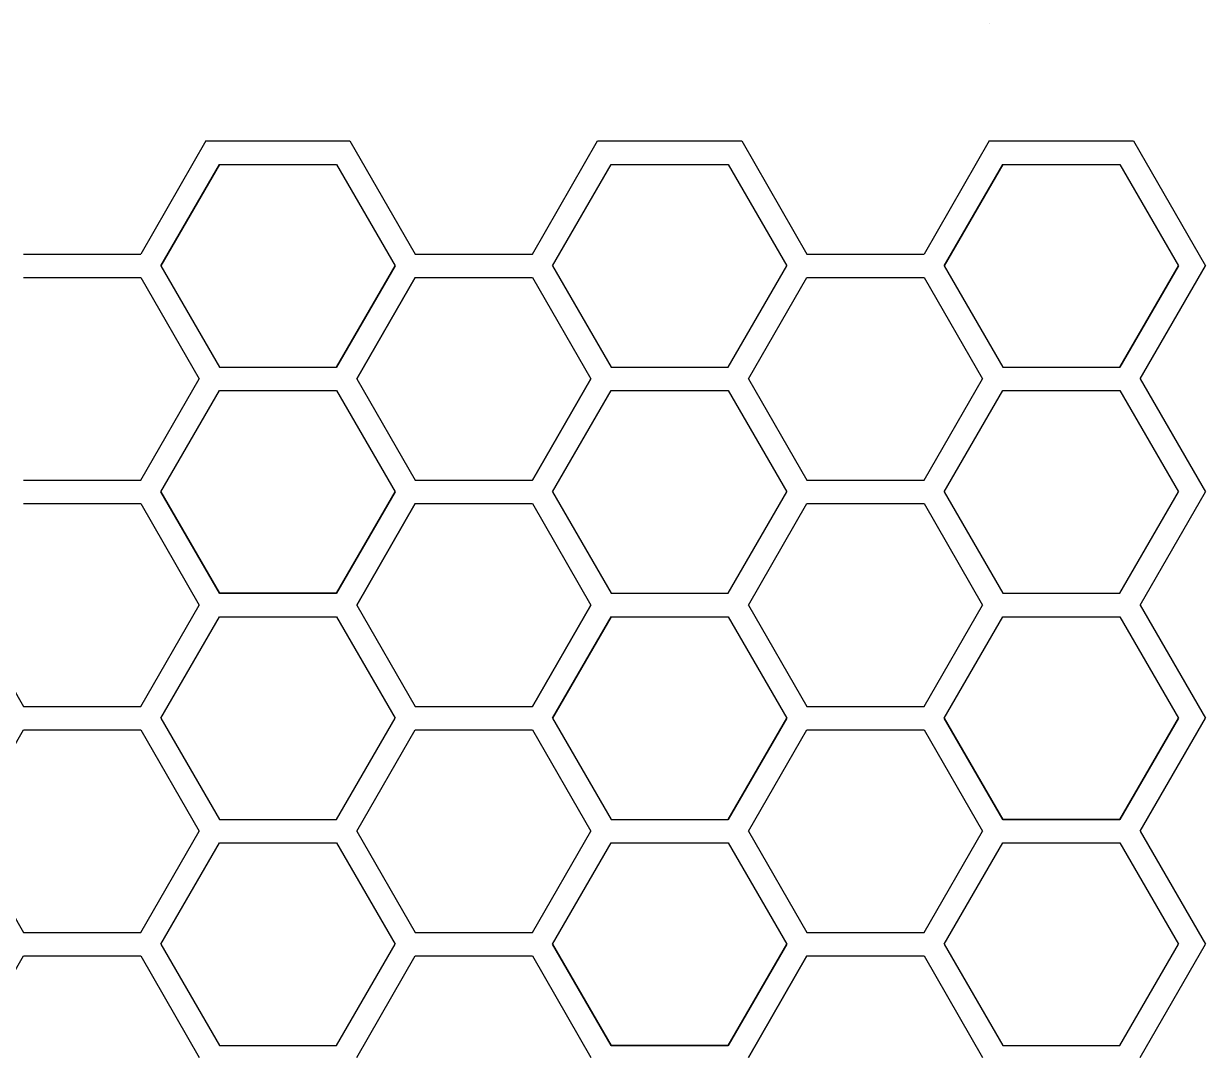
# Model space of a CAD drawing. Header units: millimetres. Extents: x 606 to 1123, y -612 to 146.
# Drawn here: x 921.5 to 1123.4, y -30.8 to 145.8 of the extents above; entities that cross this region are included whole.
import ezdxf

# ---------------------------------------------------------------- set-up
doc = ezdxf.new("R2010")
doc.units = ezdxf.units.MM
doc.layers.get('0').update_dxf_attribs({"linetype": 'CONTINUOUS', "lineweight": 25})

msp = doc.modelspace()

# ---------------------------------------------------------------- linework, layer by layer
for p, q in [((1086.48, 145.78), (1086.48, 145.78)), ((952.62, 125.74), (941.47, 106.42)), ((952.62, 125.74), (941.47, 106.42)), ((952.62, 125.74), (941.47, 106.42)), ((952.62, 125.74), (977.24, 125.74)), ((952.62, 125.74), (977.24, 125.74)), ((952.62, 125.74), (977.24, 125.74)), ((977.24, 125.74), (988.4, 106.42)), ((977.24, 125.74), (988.4, 106.42)), ((977.24, 125.74), (988.4, 106.42)), ((1008.4, 106.42), (1019.55, 125.74)), ((1008.4, 106.42), (1019.55, 125.74)), ((1008.4, 106.42), (1019.55, 125.74)), ((1019.55, 125.74), (1044.17, 125.74)), ((1019.55, 125.74), (1044.17, 125.74)), ((1019.55, 125.74), (1044.17, 125.74)), ((1044.17, 125.74), (1055.33, 106.42)), ((1044.17, 125.74), (1055.33, 106.42)), ((1044.17, 125.74), (1055.33, 106.42)), ((1086.48, 125.74), (1075.33, 106.42)), ((1086.48, 125.74), (1075.33, 106.42)), ((1086.48, 125.74), (1075.33, 106.42)), ((1086.48, 125.74), (1111.1, 125.74)), ((1086.48, 125.74), (1111.1, 125.74)), ((1086.48, 125.74), (1111.1, 125.74)), ((1111.1, 125.74), (1123.41, 104.42)), ((954.93, 121.74), (944.93, 104.42)), ((944.93, 104.42), (954.93, 121.74)), ((954.93, 121.74), (944.93, 104.42)), ((944.93, 104.42), (954.93, 121.74)), ((954.93, 121.74), (944.93, 104.42)), ((944.93, 104.42), (954.93, 121.74)), ((954.93, 121.74), (974.93, 121.74)), ((954.93, 121.74), (974.93, 121.74)), ((954.93, 121.74), (974.93, 121.74)), ((954.93, 121.74), (974.93, 121.74)), ((954.93, 121.74), (974.93, 121.74)), ((954.93, 121.74), (974.93, 121.74)), ((974.93, 121.74), (984.93, 104.42)), ((974.93, 121.74), (984.93, 104.42)), ((974.93, 121.74), (984.93, 104.42)), ((974.93, 121.74), (984.93, 104.42)), ((974.93, 121.74), (984.93, 104.42)), ((974.93, 121.74), (984.93, 104.42)), ((1011.86, 104.42), (1021.86, 121.74)), ((1011.86, 104.42), (1021.86, 121.74)), ((1011.86, 104.42), (1021.86, 121.74)), ((1011.86, 104.42), (1021.86, 121.74)), ((1011.86, 104.42), (1021.86, 121.74)), ((1011.86, 104.42), (1021.86, 121.74)), ((1021.86, 121.74), (1041.86, 121.74)), ((1021.86, 121.74), (1041.86, 121.74)), ((1021.86, 121.74), (1041.86, 121.74)), ((1021.86, 121.74), (1041.86, 121.74)), ((1021.86, 121.74), (1041.86, 121.74)), ((1021.86, 121.74), (1041.86, 121.74)), ((1041.86, 121.74), (1051.86, 104.42)), ((1041.86, 121.74), (1051.86, 104.42)), ((1041.86, 121.74), (1051.86, 104.42)), ((1041.86, 121.74), (1051.86, 104.42)), ((1041.86, 121.74), (1051.86, 104.42)), ((1041.86, 121.74), (1051.86, 104.42)), ((1088.79, 121.74), (1078.79, 104.42)), ((1078.79, 104.42), (1088.79, 121.74)), ((1088.79, 121.74), (1078.79, 104.42)), ((1078.79, 104.42), (1088.79, 121.74)), ((1088.79, 121.74), (1078.79, 104.42)), ((1078.79, 104.42), (1088.79, 121.74)), ((1088.79, 121.74), (1108.79, 121.74)), ((1088.79, 121.74), (1108.79, 121.74)), ((1088.79, 121.74), (1108.79, 121.74)), ((1088.79, 121.74), (1108.79, 121.74)), ((1088.79, 121.74), (1108.79, 121.74)), ((1088.79, 121.74), (1108.79, 121.74)), ((1108.79, 121.74), (1118.79, 104.42)), ((1108.79, 121.74), (1118.79, 104.42)), ((1108.79, 121.74), (1118.79, 104.42)), ((1108.79, 121.74), (1118.79, 104.42)), ((1108.79, 121.74), (1118.79, 104.42)), ((1108.79, 121.74), (1118.79, 104.42)), ((921.47, 106.42), (941.47, 106.42)), ((921.47, 106.42), (941.47, 106.42)), ((921.47, 106.42), (941.47, 106.42)), ((988.4, 106.42), (1008.4, 106.42)), ((988.4, 106.42), (1008.4, 106.42)), ((988.4, 106.42), (1008.4, 106.42)), ((1055.33, 106.42), (1075.33, 106.42)), ((1055.33, 106.42), (1075.33, 106.42)), ((1055.33, 106.42), (1075.33, 106.42)), ((944.93, 104.42), (954.93, 87.1)), ((944.93, 104.42), (954.93, 87.1)), ((944.93, 104.42), (954.93, 87.1)), ((944.93, 104.42), (954.93, 87.1)), ((944.93, 104.42), (954.93, 87.1)), ((944.93, 104.42), (954.93, 87.1)), ((984.93, 104.42), (974.93, 87.1)), ((974.93, 87.1), (984.93, 104.42)), ((984.93, 104.42), (974.93, 87.1)), ((974.93, 87.1), (984.93, 104.42)), ((984.93, 104.42), (974.93, 87.1)), ((974.93, 87.1), (984.93, 104.42)), ((1011.86, 104.42), (1021.86, 87.1)), ((1011.86, 104.42), (1021.86, 87.1)), ((1011.86, 104.42), (1021.86, 87.1)), ((1011.86, 104.42), (1021.86, 87.1)), ((1011.86, 104.42), (1021.86, 87.1)), ((1011.86, 104.42), (1021.86, 87.1)), ((1041.86, 87.1), (1051.86, 104.42)), ((1041.86, 87.1), (1051.86, 104.42)), ((1041.86, 87.1), (1051.86, 104.42)), ((1041.86, 87.1), (1051.86, 104.42)), ((1041.86, 87.1), (1051.86, 104.42)), ((1041.86, 87.1), (1051.86, 104.42)), ((1078.79, 104.42), (1088.79, 87.1)), ((1078.79, 104.42), (1088.79, 87.1)), ((1078.79, 104.42), (1088.79, 87.1)), ((1078.79, 104.42), (1088.79, 87.1)), ((1078.79, 104.42), (1088.79, 87.1)), ((1078.79, 104.42), (1088.79, 87.1)), ((1118.79, 104.42), (1108.79, 87.1)), ((1108.79, 87.1), (1118.79, 104.42)), ((1118.79, 104.42), (1108.79, 87.1)), ((1108.79, 87.1), (1118.79, 104.42)), ((1118.79, 104.42), (1108.79, 87.1)), ((1108.79, 87.1), (1118.79, 104.42)), ((1112.25, 85.1), (1123.41, 104.42)), ((921.47, 102.42), (941.47, 102.42)), ((921.47, 102.42), (941.47, 102.42)), ((921.47, 102.42), (941.47, 102.42)), ((921.47, 102.42), (941.47, 102.42)), ((921.47, 102.42), (941.47, 102.42)), ((921.47, 102.42), (941.47, 102.42)), ((941.47, 102.42), (951.47, 85.1)), ((941.47, 102.42), (951.47, 85.1)), ((941.47, 102.42), (951.47, 85.1)), ((941.47, 102.42), (951.47, 85.1)), ((941.47, 102.42), (951.47, 85.1)), ((941.47, 102.42), (951.47, 85.1)), ((978.4, 85.1), (988.4, 102.42)), ((988.4, 102.42), (978.4, 85.1)), ((978.4, 85.1), (988.4, 102.42)), ((978.4, 85.1), (988.4, 102.42)), ((988.4, 102.42), (978.4, 85.1)), ((978.4, 85.1), (988.4, 102.42)), ((978.4, 85.1), (988.4, 102.42)), ((988.4, 102.42), (978.4, 85.1)), ((978.4, 85.1), (988.4, 102.42)), ((988.4, 102.42), (1008.4, 102.42)), ((988.4, 102.42), (1008.4, 102.42)), ((988.4, 102.42), (1008.4, 102.42)), ((988.4, 102.42), (1008.4, 102.42)), ((988.4, 102.42), (1008.4, 102.42)), ((988.4, 102.42), (1008.4, 102.42)), ((988.4, 102.42), (1008.4, 102.42)), ((988.4, 102.42), (1008.4, 102.42)), ((988.4, 102.42), (1008.4, 102.42)), ((1008.4, 102.42), (1018.4, 85.1)), ((1008.4, 102.42), (1018.4, 85.1)), ((1008.4, 102.42), (1018.4, 85.1)), ((1008.4, 102.42), (1018.4, 85.1)), ((1008.4, 102.42), (1018.4, 85.1)), ((1008.4, 102.42), (1018.4, 85.1)), ((1008.4, 102.42), (1018.4, 85.1)), ((1008.4, 102.42), (1018.4, 85.1)), ((1008.4, 102.42), (1018.4, 85.1)), ((1045.33, 85.1), (1055.33, 102.42)), ((1045.33, 85.1), (1055.33, 102.42)), ((1045.33, 85.1), (1055.33, 102.42)), ((1045.33, 85.1), (1055.33, 102.42)), ((1045.33, 85.1), (1055.33, 102.42)), ((1045.33, 85.1), (1055.33, 102.42)), ((1055.33, 102.42), (1075.33, 102.42)), ((1055.33, 102.42), (1075.33, 102.42)), ((1055.33, 102.42), (1075.33, 102.42)), ((1055.33, 102.42), (1075.33, 102.42)), ((1055.33, 102.42), (1075.33, 102.42)), ((1055.33, 102.42), (1075.33, 102.42)), ((1075.33, 102.42), (1085.33, 85.1)), ((1075.33, 102.42), (1085.33, 85.1)), ((1075.33, 102.42), (1085.33, 85.1)), ((1075.33, 102.42), (1085.33, 85.1)), ((1075.33, 102.42), (1085.33, 85.1)), ((1075.33, 102.42), (1085.33, 85.1)), ((954.93, 87.1), (974.93, 87.1)), ((954.93, 87.1), (974.93, 87.1)), ((954.93, 87.1), (974.93, 87.1)), ((954.93, 87.1), (974.93, 87.1)), ((954.93, 87.1), (974.93, 87.1)), ((954.93, 87.1), (974.93, 87.1)), ((954.93, 87.1), (974.93, 87.1)), ((954.93, 87.1), (974.93, 87.1)), ((954.93, 87.1), (974.93, 87.1)), ((954.93, 87.1), (974.93, 87.1)), ((954.93, 87.1), (974.93, 87.1)), ((954.93, 87.1), (974.93, 87.1)), ((1021.86, 87.1), (1041.86, 87.1)), ((1021.86, 87.1), (1041.86, 87.1)), ((1021.86, 87.1), (1041.86, 87.1)), ((1021.86, 87.1), (1041.86, 87.1)), ((1021.86, 87.1), (1041.86, 87.1)), ((1021.86, 87.1), (1041.86, 87.1)), ((1088.79, 87.1), (1108.79, 87.1)), ((1088.79, 87.1), (1108.79, 87.1)), ((1088.79, 87.1), (1108.79, 87.1)), ((1088.79, 87.1), (1108.79, 87.1)), ((1088.79, 87.1), (1108.79, 87.1)), ((1088.79, 87.1), (1108.79, 87.1)), ((941.47, 67.78), (951.47, 85.1)), ((941.47, 67.78), (951.47, 85.1)), ((941.47, 67.78), (951.47, 85.1)), ((941.47, 67.78), (951.47, 85.1)), ((941.47, 67.78), (951.47, 85.1)), ((941.47, 67.78), (951.47, 85.1)), ((978.4, 85.1), (988.4, 67.78)), ((978.4, 85.1), (988.4, 67.78)), ((978.4, 85.1), (988.4, 67.78)), ((978.4, 85.1), (988.4, 67.78)), ((978.4, 85.1), (988.4, 67.78)), ((978.4, 85.1), (988.4, 67.78)), ((978.4, 85.1), (988.4, 67.78)), ((978.4, 85.1), (988.4, 67.78)), ((978.4, 85.1), (988.4, 67.78)), ((1008.4, 67.78), (1018.4, 85.1)), ((1018.4, 85.1), (1008.4, 67.78)), ((1008.4, 67.78), (1018.4, 85.1)), ((1008.4, 67.78), (1018.4, 85.1)), ((1018.4, 85.1), (1008.4, 67.78)), ((1008.4, 67.78), (1018.4, 85.1)), ((1008.4, 67.78), (1018.4, 85.1)), ((1018.4, 85.1), (1008.4, 67.78)), ((1008.4, 67.78), (1018.4, 85.1)), ((1045.33, 85.1), (1055.33, 67.78)), ((1045.33, 85.1), (1055.33, 67.78)), ((1045.33, 85.1), (1055.33, 67.78)), ((1045.33, 85.1), (1055.33, 67.78)), ((1045.33, 85.1), (1055.33, 67.78)), ((1045.33, 85.1), (1055.33, 67.78)), ((1075.33, 67.78), (1085.33, 85.1)), ((1075.33, 67.78), (1085.33, 85.1)), ((1075.33, 67.78), (1085.33, 85.1)), ((1075.33, 67.78), (1085.33, 85.1)), ((1075.33, 67.78), (1085.33, 85.1)), ((1075.33, 67.78), (1085.33, 85.1)), ((1112.25, 85.1), (1123.41, 65.78)), ((944.93, 65.78), (954.93, 83.1)), ((944.93, 65.78), (954.93, 83.1)), ((944.93, 65.78), (954.93, 83.1)), ((944.93, 65.78), (954.93, 83.1)), ((944.93, 65.78), (954.93, 83.1)), ((944.93, 65.78), (954.93, 83.1)), ((954.93, 83.1), (974.93, 83.1)), ((954.93, 83.1), (974.93, 83.1)), ((954.93, 83.1), (974.93, 83.1)), ((954.93, 83.1), (974.93, 83.1)), ((954.93, 83.1), (974.93, 83.1)), ((954.93, 83.1), (974.93, 83.1)), ((954.93, 83.1), (974.93, 83.1)), ((954.93, 83.1), (974.93, 83.1)), ((954.93, 83.1), (974.93, 83.1)), ((974.93, 83.1), (984.93, 65.78)), ((974.93, 83.1), (984.93, 65.78)), ((974.93, 83.1), (984.93, 65.78)), ((974.93, 83.1), (984.93, 65.78)), ((974.93, 83.1), (984.93, 65.78)), ((974.93, 83.1), (984.93, 65.78)), ((1011.86, 65.78), (1021.86, 83.1)), ((1011.86, 65.78), (1021.86, 83.1)), ((1011.86, 65.78), (1021.86, 83.1)), ((1011.86, 65.78), (1021.86, 83.1)), ((1011.86, 65.78), (1021.86, 83.1)), ((1011.86, 65.78), (1021.86, 83.1)), ((1011.86, 65.78), (1021.86, 83.1)), ((1011.86, 65.78), (1021.86, 83.1)), ((1011.86, 65.78), (1021.86, 83.1)), ((1011.86, 65.78), (1021.86, 83.1)), ((1011.86, 65.78), (1021.86, 83.1)), ((1011.86, 65.78), (1021.86, 83.1)), ((1021.86, 83.1), (1041.86, 83.1)), ((1021.86, 83.1), (1041.86, 83.1)), ((1021.86, 83.1), (1041.86, 83.1)), ((1021.86, 83.1), (1041.86, 83.1)), ((1021.86, 83.1), (1041.86, 83.1)), ((1021.86, 83.1), (1041.86, 83.1)), ((1021.86, 83.1), (1041.86, 83.1)), ((1021.86, 83.1), (1041.86, 83.1)), ((1021.86, 83.1), (1041.86, 83.1)), ((1021.86, 83.1), (1041.86, 83.1)), ((1021.86, 83.1), (1041.86, 83.1)), ((1021.86, 83.1), (1041.86, 83.1)), ((1041.86, 83.1), (1051.86, 65.78)), ((1041.86, 83.1), (1051.86, 65.78)), ((1041.86, 83.1), (1051.86, 65.78)), ((1041.86, 83.1), (1051.86, 65.78)), ((1041.86, 83.1), (1051.86, 65.78)), ((1041.86, 83.1), (1051.86, 65.78)), ((1041.86, 83.1), (1051.86, 65.78)), ((1041.86, 83.1), (1051.86, 65.78)), ((1041.86, 83.1), (1051.86, 65.78)), ((1041.86, 83.1), (1051.86, 65.78)), ((1041.86, 83.1), (1051.86, 65.78)), ((1041.86, 83.1), (1051.86, 65.78)), ((1078.79, 65.78), (1088.79, 83.1)), ((1078.79, 65.78), (1088.79, 83.1)), ((1078.79, 65.78), (1088.79, 83.1)), ((1078.79, 65.78), (1088.79, 83.1)), ((1078.79, 65.78), (1088.79, 83.1)), ((1078.79, 65.78), (1088.79, 83.1)), ((1078.79, 65.78), (1088.79, 83.1)), ((1078.79, 65.78), (1088.79, 83.1)), ((1078.79, 65.78), (1088.79, 83.1)), ((1088.79, 83.1), (1108.79, 83.1)), ((1088.79, 83.1), (1108.79, 83.1)), ((1088.79, 83.1), (1108.79, 83.1)), ((1088.79, 83.1), (1108.79, 83.1)), ((1088.79, 83.1), (1108.79, 83.1)), ((1088.79, 83.1), (1108.79, 83.1)), ((1088.79, 83.1), (1108.79, 83.1)), ((1088.79, 83.1), (1108.79, 83.1)), ((1088.79, 83.1), (1108.79, 83.1)), ((1108.79, 83.1), (1118.79, 65.78)), ((1108.79, 83.1), (1118.79, 65.78)), ((1108.79, 83.1), (1118.79, 65.78)), ((1108.79, 83.1), (1118.79, 65.78)), ((1108.79, 83.1), (1118.79, 65.78)), ((1108.79, 83.1), (1118.79, 65.78)), ((1108.79, 83.1), (1118.79, 65.78)), ((1108.79, 83.1), (1118.79, 65.78)), ((1108.79, 83.1), (1118.79, 65.78)), ((921.47, 67.78), (941.47, 67.78)), ((921.47, 67.78), (941.47, 67.78)), ((921.47, 67.78), (941.47, 67.78)), ((921.47, 67.78), (941.47, 67.78)), ((921.47, 67.78), (941.47, 67.78)), ((921.47, 67.78), (941.47, 67.78)), ((988.4, 67.78), (1008.4, 67.78)), ((988.4, 67.78), (1008.4, 67.78)), ((988.4, 67.78), (1008.4, 67.78)), ((988.4, 67.78), (1008.4, 67.78)), ((988.4, 67.78), (1008.4, 67.78)), ((988.4, 67.78), (1008.4, 67.78)), ((988.4, 67.78), (1008.4, 67.78)), ((988.4, 67.78), (1008.4, 67.78)), ((988.4, 67.78), (1008.4, 67.78)), ((1055.33, 67.78), (1075.33, 67.78)), ((1055.33, 67.78), (1075.33, 67.78)), ((1055.33, 67.78), (1075.33, 67.78)), ((1055.33, 67.78), (1075.33, 67.78)), ((1055.33, 67.78), (1075.33, 67.78)), ((1055.33, 67.78), (1075.33, 67.78)), ((944.93, 65.78), (954.93, 48.46)), ((944.93, 65.78), (954.93, 48.46)), ((954.93, 48.46), (944.93, 65.78)), ((944.93, 65.78), (954.93, 48.46)), ((944.93, 65.78), (954.93, 48.46)), ((954.93, 48.46), (944.93, 65.78)), ((944.93, 65.78), (954.93, 48.46)), ((944.93, 65.78), (954.93, 48.46)), ((954.93, 48.46), (944.93, 65.78)), ((974.93, 48.46), (984.93, 65.78)), ((984.93, 65.78), (974.93, 48.46)), ((974.93, 48.46), (984.93, 65.78)), ((974.93, 48.46), (984.93, 65.78)), ((984.93, 65.78), (974.93, 48.46)), ((974.93, 48.46), (984.93, 65.78)), ((974.93, 48.46), (984.93, 65.78)), ((984.93, 65.78), (974.93, 48.46)), ((974.93, 48.46), (984.93, 65.78)), ((1011.86, 65.78), (1021.86, 48.46)), ((1011.86, 65.78), (1021.86, 48.46)), ((1011.86, 65.78), (1021.86, 48.46)), ((1011.86, 65.78), (1021.86, 48.46)), ((1011.86, 65.78), (1021.86, 48.46)), ((1011.86, 65.78), (1021.86, 48.46)), ((1011.86, 65.78), (1021.86, 48.46)), ((1011.86, 65.78), (1021.86, 48.46)), ((1011.86, 65.78), (1021.86, 48.46)), ((1011.86, 65.78), (1021.86, 48.46)), ((1011.86, 65.78), (1021.86, 48.46)), ((1011.86, 65.78), (1021.86, 48.46)), ((1041.86, 48.46), (1051.86, 65.78)), ((1041.86, 48.46), (1051.86, 65.78)), ((1041.86, 48.46), (1051.86, 65.78)), ((1041.86, 48.46), (1051.86, 65.78)), ((1041.86, 48.46), (1051.86, 65.78)), ((1041.86, 48.46), (1051.86, 65.78)), ((1041.86, 48.46), (1051.86, 65.78)), ((1041.86, 48.46), (1051.86, 65.78)), ((1041.86, 48.46), (1051.86, 65.78)), ((1041.86, 48.46), (1051.86, 65.78)), ((1041.86, 48.46), (1051.86, 65.78)), ((1041.86, 48.46), (1051.86, 65.78)), ((1078.79, 65.78), (1088.79, 48.46)), ((1078.79, 65.78), (1088.79, 48.46)), ((1078.79, 65.78), (1088.79, 48.46)), ((1078.79, 65.78), (1088.79, 48.46)), ((1078.79, 65.78), (1088.79, 48.46)), ((1078.79, 65.78), (1088.79, 48.46)), ((1078.79, 65.78), (1088.79, 48.46)), ((1078.79, 65.78), (1088.79, 48.46)), ((1078.79, 65.78), (1088.79, 48.46)), ((1108.79, 48.46), (1118.79, 65.78)), ((1108.79, 48.46), (1118.79, 65.78)), ((1108.79, 48.46), (1118.79, 65.78)), ((1108.79, 48.46), (1118.79, 65.78)), ((1108.79, 48.46), (1118.79, 65.78)), ((1108.79, 48.46), (1118.79, 65.78)), ((1108.79, 48.46), (1118.79, 65.78)), ((1108.79, 48.46), (1118.79, 65.78)), ((1108.79, 48.46), (1118.79, 65.78)), ((1112.25, 46.46), (1123.41, 65.78)), ((921.47, 63.78), (941.47, 63.78)), ((921.47, 63.78), (941.47, 63.78)), ((921.47, 63.78), (941.47, 63.78)), ((921.47, 63.78), (941.47, 63.78)), ((921.47, 63.78), (941.47, 63.78)), ((921.47, 63.78), (941.47, 63.78)), ((941.47, 63.78), (951.47, 46.46)), ((941.47, 63.78), (951.47, 46.46)), ((941.47, 63.78), (951.47, 46.46)), ((941.47, 63.78), (951.47, 46.46)), ((941.47, 63.78), (951.47, 46.46)), ((941.47, 63.78), (951.47, 46.46)), ((978.4, 46.46), (988.4, 63.78)), ((988.4, 63.78), (978.4, 46.46)), ((978.4, 46.46), (988.4, 63.78)), ((988.4, 63.78), (978.4, 46.46)), ((978.4, 46.46), (988.4, 63.78)), ((988.4, 63.78), (978.4, 46.46)), ((988.4, 63.78), (1008.4, 63.78)), ((988.4, 63.78), (1008.4, 63.78)), ((988.4, 63.78), (1008.4, 63.78)), ((988.4, 63.78), (1008.4, 63.78)), ((988.4, 63.78), (1008.4, 63.78)), ((988.4, 63.78), (1008.4, 63.78)), ((1008.4, 63.78), (1018.4, 46.46)), ((1008.4, 63.78), (1018.4, 46.46)), ((1008.4, 63.78), (1018.4, 46.46)), ((1008.4, 63.78), (1018.4, 46.46)), ((1008.4, 63.78), (1018.4, 46.46)), ((1008.4, 63.78), (1018.4, 46.46)), ((1045.33, 46.46), (1055.33, 63.78)), ((1045.33, 46.46), (1055.33, 63.78)), ((1045.33, 46.46), (1055.33, 63.78)), ((1045.33, 46.46), (1055.33, 63.78)), ((1045.33, 46.46), (1055.33, 63.78)), ((1045.33, 46.46), (1055.33, 63.78)), ((1045.33, 46.46), (1055.33, 63.78)), ((1045.33, 46.46), (1055.33, 63.78)), ((1045.33, 46.46), (1055.33, 63.78)), ((1045.33, 46.46), (1055.33, 63.78)), ((1045.33, 46.46), (1055.33, 63.78)), ((1045.33, 46.46), (1055.33, 63.78)), ((1055.33, 63.78), (1075.33, 63.78)), ((1055.33, 63.78), (1075.33, 63.78)), ((1055.33, 63.78), (1075.33, 63.78)), ((1055.33, 63.78), (1075.33, 63.78)), ((1055.33, 63.78), (1075.33, 63.78)), ((1055.33, 63.78), (1075.33, 63.78)), ((1055.33, 63.78), (1075.33, 63.78)), ((1055.33, 63.78), (1075.33, 63.78)), ((1055.33, 63.78), (1075.33, 63.78)), ((1055.33, 63.78), (1075.33, 63.78)), ((1055.33, 63.78), (1075.33, 63.78)), ((1055.33, 63.78), (1075.33, 63.78)), ((1075.33, 63.78), (1085.33, 46.46)), ((1075.33, 63.78), (1085.33, 46.46)), ((1075.33, 63.78), (1085.33, 46.46)), ((1075.33, 63.78), (1085.33, 46.46)), ((1075.33, 63.78), (1085.33, 46.46)), ((1075.33, 63.78), (1085.33, 46.46)), ((1075.33, 63.78), (1085.33, 46.46)), ((1075.33, 63.78), (1085.33, 46.46)), ((1075.33, 63.78), (1085.33, 46.46)), ((1075.33, 63.78), (1085.33, 46.46)), ((1075.33, 63.78), (1085.33, 46.46)), ((1075.33, 63.78), (1085.33, 46.46)), ((911.47, 46.46), (921.47, 29.14)), ((911.47, 46.46), (921.47, 29.14)), ((911.47, 46.46), (921.47, 29.14)), ((941.47, 29.14), (951.47, 46.46)), ((941.47, 29.14), (951.47, 46.46)), ((941.47, 29.14), (951.47, 46.46)), ((941.47, 29.14), (951.47, 46.46)), ((941.47, 29.14), (951.47, 46.46)), ((941.47, 29.14), (951.47, 46.46)), ((954.93, 48.46), (974.93, 48.46)), ((974.93, 48.46), (954.93, 48.46)), ((954.93, 48.46), (974.93, 48.46)), ((954.93, 48.46), (974.93, 48.46)), ((974.93, 48.46), (954.93, 48.46)), ((954.93, 48.46), (974.93, 48.46)), ((954.93, 48.46), (974.93, 48.46)), ((974.93, 48.46), (954.93, 48.46)), ((954.93, 48.46), (974.93, 48.46)), ((978.4, 46.46), (988.4, 29.14)), ((978.4, 46.46), (988.4, 29.14)), ((978.4, 46.46), (988.4, 29.14)), ((978.4, 46.46), (988.4, 29.14)), ((978.4, 46.46), (988.4, 29.14)), ((978.4, 46.46), (988.4, 29.14)), ((1008.4, 29.14), (1018.4, 46.46)), ((1018.4, 46.46), (1008.4, 29.14)), ((1008.4, 29.14), (1018.4, 46.46)), ((1018.4, 46.46), (1008.4, 29.14)), ((1008.4, 29.14), (1018.4, 46.46)), ((1018.4, 46.46), (1008.4, 29.14)), ((1021.86, 48.46), (1041.86, 48.46)), ((1021.86, 48.46), (1041.86, 48.46)), ((1021.86, 48.46), (1041.86, 48.46)), ((1021.86, 48.46), (1041.86, 48.46)), ((1021.86, 48.46), (1041.86, 48.46)), ((1021.86, 48.46), (1041.86, 48.46)), ((1021.86, 48.46), (1041.86, 48.46)), ((1021.86, 48.46), (1041.86, 48.46)), ((1021.86, 48.46), (1041.86, 48.46)), ((1021.86, 48.46), (1041.86, 48.46)), ((1021.86, 48.46), (1041.86, 48.46)), ((1021.86, 48.46), (1041.86, 48.46)), ((1045.33, 46.46), (1055.33, 29.14)), ((1045.33, 46.46), (1055.33, 29.14)), ((1045.33, 46.46), (1055.33, 29.14)), ((1045.33, 46.46), (1055.33, 29.14)), ((1045.33, 46.46), (1055.33, 29.14)), ((1045.33, 46.46), (1055.33, 29.14)), ((1045.33, 46.46), (1055.33, 29.14)), ((1045.33, 46.46), (1055.33, 29.14)), ((1045.33, 46.46), (1055.33, 29.14)), ((1045.33, 46.46), (1055.33, 29.14)), ((1045.33, 46.46), (1055.33, 29.14)), ((1045.33, 46.46), (1055.33, 29.14)), ((1075.33, 29.14), (1085.33, 46.46)), ((1075.33, 29.14), (1085.33, 46.46)), ((1075.33, 29.14), (1085.33, 46.46)), ((1075.33, 29.14), (1085.33, 46.46)), ((1075.33, 29.14), (1085.33, 46.46)), ((1075.33, 29.14), (1085.33, 46.46)), ((1075.33, 29.14), (1085.33, 46.46)), ((1075.33, 29.14), (1085.33, 46.46)), ((1075.33, 29.14), (1085.33, 46.46)), ((1075.33, 29.14), (1085.33, 46.46)), ((1075.33, 29.14), (1085.33, 46.46)), ((1075.33, 29.14), (1085.33, 46.46)), ((1088.79, 48.46), (1108.79, 48.46)), ((1088.79, 48.46), (1108.79, 48.46)), ((1088.79, 48.46), (1108.79, 48.46)), ((1088.79, 48.46), (1108.79, 48.46)), ((1088.79, 48.46), (1108.79, 48.46)), ((1088.79, 48.46), (1108.79, 48.46)), ((1088.79, 48.46), (1108.79, 48.46)), ((1088.79, 48.46), (1108.79, 48.46)), ((1088.79, 48.46), (1108.79, 48.46)), ((1088.79, 48.46), (1108.79, 48.46)), ((1088.79, 48.46), (1108.79, 48.46)), ((1088.79, 48.46), (1108.79, 48.46)), ((1088.79, 48.46), (1108.79, 48.46)), ((1088.79, 48.46), (1108.79, 48.46)), ((1088.79, 48.46), (1108.79, 48.46)), ((1112.25, 46.46), (1123.41, 27.14)), ((944.93, 27.14), (954.93, 44.46)), ((944.93, 27.14), (954.93, 44.46)), ((944.93, 27.14), (954.93, 44.46)), ((944.93, 27.14), (954.93, 44.46)), ((944.93, 27.14), (954.93, 44.46)), ((944.93, 27.14), (954.93, 44.46)), ((954.93, 44.46), (974.93, 44.46)), ((954.93, 44.46), (974.93, 44.46)), ((954.93, 44.46), (974.93, 44.46)), ((954.93, 44.46), (974.93, 44.46)), ((954.93, 44.46), (974.93, 44.46)), ((954.93, 44.46), (974.93, 44.46)), ((974.93, 44.46), (984.93, 27.14)), ((974.93, 44.46), (984.93, 27.14)), ((974.93, 44.46), (984.93, 27.14)), ((974.93, 44.46), (984.93, 27.14)), ((974.93, 44.46), (984.93, 27.14)), ((974.93, 44.46), (984.93, 27.14)), ((1011.86, 27.14), (1021.86, 44.46)), ((1021.86, 44.46), (1011.86, 27.14)), ((1011.86, 27.14), (1021.86, 44.46)), ((1011.86, 27.14), (1021.86, 44.46)), ((1021.86, 44.46), (1011.86, 27.14)), ((1011.86, 27.14), (1021.86, 44.46)), ((1011.86, 27.14), (1021.86, 44.46)), ((1021.86, 44.46), (1011.86, 27.14)), ((1011.86, 27.14), (1021.86, 44.46)), ((1021.86, 44.46), (1041.86, 44.46)), ((1021.86, 44.46), (1041.86, 44.46)), ((1021.86, 44.46), (1041.86, 44.46)), ((1021.86, 44.46), (1041.86, 44.46)), ((1021.86, 44.46), (1041.86, 44.46)), ((1021.86, 44.46), (1041.86, 44.46)), ((1021.86, 44.46), (1041.86, 44.46)), ((1021.86, 44.46), (1041.86, 44.46)), ((1021.86, 44.46), (1041.86, 44.46)), ((1041.86, 44.46), (1051.86, 27.14)), ((1041.86, 44.46), (1051.86, 27.14)), ((1041.86, 44.46), (1051.86, 27.14)), ((1041.86, 44.46), (1051.86, 27.14)), ((1041.86, 44.46), (1051.86, 27.14)), ((1041.86, 44.46), (1051.86, 27.14)), ((1041.86, 44.46), (1051.86, 27.14)), ((1041.86, 44.46), (1051.86, 27.14)), ((1041.86, 44.46), (1051.86, 27.14)), ((1078.79, 27.14), (1088.79, 44.46)), ((1078.79, 27.14), (1088.79, 44.46)), ((1078.79, 27.14), (1088.79, 44.46)), ((1078.79, 27.14), (1088.79, 44.46)), ((1078.79, 27.14), (1088.79, 44.46)), ((1078.79, 27.14), (1088.79, 44.46)), ((1078.79, 27.14), (1088.79, 44.46)), ((1078.79, 27.14), (1088.79, 44.46)), ((1078.79, 27.14), (1088.79, 44.46)), ((1088.79, 44.46), (1108.79, 44.46)), ((1088.79, 44.46), (1108.79, 44.46)), ((1088.79, 44.46), (1108.79, 44.46)), ((1088.79, 44.46), (1108.79, 44.46)), ((1088.79, 44.46), (1108.79, 44.46)), ((1088.79, 44.46), (1108.79, 44.46)), ((1088.79, 44.46), (1108.79, 44.46)), ((1088.79, 44.46), (1108.79, 44.46)), ((1088.79, 44.46), (1108.79, 44.46)), ((1088.79, 44.46), (1108.79, 44.46)), ((1088.79, 44.46), (1108.79, 44.46)), ((1088.79, 44.46), (1108.79, 44.46)), ((1108.79, 44.46), (1118.79, 27.14)), ((1108.79, 44.46), (1118.79, 27.14)), ((1108.79, 44.46), (1118.79, 27.14)), ((1108.79, 44.46), (1118.79, 27.14)), ((1108.79, 44.46), (1118.79, 27.14)), ((1108.79, 44.46), (1118.79, 27.14)), ((1108.79, 44.46), (1118.79, 27.14)), ((1108.79, 44.46), (1118.79, 27.14)), ((1108.79, 44.46), (1118.79, 27.14)), ((921.47, 29.14), (941.47, 29.14)), ((921.47, 29.14), (941.47, 29.14)), ((921.47, 29.14), (941.47, 29.14)), ((921.47, 29.14), (941.47, 29.14)), ((921.47, 29.14), (941.47, 29.14)), ((921.47, 29.14), (941.47, 29.14)), ((988.4, 29.14), (1008.4, 29.14)), ((988.4, 29.14), (1008.4, 29.14)), ((988.4, 29.14), (1008.4, 29.14)), ((988.4, 29.14), (1008.4, 29.14)), ((988.4, 29.14), (1008.4, 29.14)), ((988.4, 29.14), (1008.4, 29.14)), ((1055.33, 29.14), (1075.33, 29.14)), ((1055.33, 29.14), (1075.33, 29.14)), ((1055.33, 29.14), (1075.33, 29.14)), ((1055.33, 29.14), (1075.33, 29.14)), ((1055.33, 29.14), (1075.33, 29.14)), ((1055.33, 29.14), (1075.33, 29.14)), ((1055.33, 29.14), (1075.33, 29.14)), ((1055.33, 29.14), (1075.33, 29.14)), ((1055.33, 29.14), (1075.33, 29.14)), ((1055.33, 29.14), (1075.33, 29.14)), ((1055.33, 29.14), (1075.33, 29.14)), ((1055.33, 29.14), (1075.33, 29.14)), ((944.93, 27.14), (954.93, 9.82)), ((944.93, 27.14), (954.93, 9.82)), ((944.93, 27.14), (954.93, 9.82)), ((944.93, 27.14), (954.93, 9.82)), ((944.93, 27.14), (954.93, 9.82)), ((944.93, 27.14), (954.93, 9.82)), ((974.93, 9.82), (984.93, 27.14)), ((974.93, 9.82), (984.93, 27.14)), ((974.93, 9.82), (984.93, 27.14)), ((974.93, 9.82), (984.93, 27.14)), ((974.93, 9.82), (984.93, 27.14)), ((974.93, 9.82), (984.93, 27.14)), ((1011.86, 27.14), (1021.86, 9.82)), ((1011.86, 27.14), (1021.86, 9.82)), ((1011.86, 27.14), (1021.86, 9.82)), ((1011.86, 27.14), (1021.86, 9.82)), ((1011.86, 27.14), (1021.86, 9.82)), ((1011.86, 27.14), (1021.86, 9.82)), ((1011.86, 27.14), (1021.86, 9.82)), ((1011.86, 27.14), (1021.86, 9.82)), ((1011.86, 27.14), (1021.86, 9.82)), ((1041.86, 9.82), (1051.86, 27.14)), ((1051.86, 27.14), (1041.86, 9.82)), ((1041.86, 9.82), (1051.86, 27.14)), ((1041.86, 9.82), (1051.86, 27.14)), ((1051.86, 27.14), (1041.86, 9.82)), ((1041.86, 9.82), (1051.86, 27.14)), ((1041.86, 9.82), (1051.86, 27.14)), ((1051.86, 27.14), (1041.86, 9.82)), ((1041.86, 9.82), (1051.86, 27.14)), ((1078.79, 27.14), (1088.79, 9.82)), ((1078.79, 27.14), (1088.79, 9.82)), ((1078.79, 27.14), (1088.79, 9.82)), ((1088.79, 9.82), (1078.79, 27.14)), ((1078.79, 27.14), (1088.79, 9.82)), ((1078.79, 27.14), (1088.79, 9.82)), ((1078.79, 27.14), (1088.79, 9.82)), ((1088.79, 9.82), (1078.79, 27.14)), ((1078.79, 27.14), (1088.79, 9.82)), ((1078.79, 27.14), (1088.79, 9.82)), ((1078.79, 27.14), (1088.79, 9.82)), ((1088.79, 9.82), (1078.79, 27.14)), ((1108.79, 9.82), (1118.79, 27.14)), ((1108.79, 9.82), (1118.79, 27.14)), ((1118.79, 27.14), (1108.79, 9.82)), ((1108.79, 9.82), (1118.79, 27.14)), ((1108.79, 9.82), (1118.79, 27.14)), ((1108.79, 9.82), (1118.79, 27.14)), ((1118.79, 27.14), (1108.79, 9.82)), ((1108.79, 9.82), (1118.79, 27.14)), ((1108.79, 9.82), (1118.79, 27.14)), ((1108.79, 9.82), (1118.79, 27.14)), ((1118.79, 27.14), (1108.79, 9.82)), ((1108.79, 9.82), (1118.79, 27.14)), ((1112.25, 7.82), (1123.41, 27.14)), ((911.47, 7.82), (921.47, 25.14)), ((911.47, 7.82), (921.47, 25.14)), ((911.47, 7.82), (921.47, 25.14)), ((921.47, 25.14), (941.47, 25.14)), ((921.47, 25.14), (941.47, 25.14)), ((921.47, 25.14), (941.47, 25.14)), ((921.47, 25.14), (941.47, 25.14)), ((921.47, 25.14), (941.47, 25.14)), ((921.47, 25.14), (941.47, 25.14)), ((941.47, 25.14), (951.47, 7.82)), ((941.47, 25.14), (951.47, 7.82)), ((941.47, 25.14), (951.47, 7.82)), ((941.47, 25.14), (951.47, 7.82)), ((941.47, 25.14), (951.47, 7.82)), ((941.47, 25.14), (951.47, 7.82)), ((978.4, 7.82), (988.4, 25.14)), ((978.4, 7.82), (988.4, 25.14)), ((978.4, 7.82), (988.4, 25.14)), ((978.4, 7.82), (988.4, 25.14)), ((978.4, 7.82), (988.4, 25.14)), ((978.4, 7.82), (988.4, 25.14)), ((988.4, 25.14), (1008.4, 25.14)), ((988.4, 25.14), (1008.4, 25.14)), ((988.4, 25.14), (1008.4, 25.14)), ((988.4, 25.14), (1008.4, 25.14)), ((988.4, 25.14), (1008.4, 25.14)), ((988.4, 25.14), (1008.4, 25.14)), ((1008.4, 25.14), (1018.4, 7.82)), ((1008.4, 25.14), (1018.4, 7.82)), ((1008.4, 25.14), (1018.4, 7.82)), ((1008.4, 25.14), (1018.4, 7.82)), ((1008.4, 25.14), (1018.4, 7.82)), ((1008.4, 25.14), (1018.4, 7.82)), ((1045.33, 7.82), (1055.33, 25.14)), ((1045.33, 7.82), (1055.33, 25.14)), ((1045.33, 7.82), (1055.33, 25.14)), ((1045.33, 7.82), (1055.33, 25.14)), ((1045.33, 7.82), (1055.33, 25.14)), ((1045.33, 7.82), (1055.33, 25.14)), ((1045.33, 7.82), (1055.33, 25.14)), ((1045.33, 7.82), (1055.33, 25.14)), ((1045.33, 7.82), (1055.33, 25.14)), ((1055.33, 25.14), (1075.33, 25.14)), ((1055.33, 25.14), (1075.33, 25.14)), ((1055.33, 25.14), (1075.33, 25.14)), ((1055.33, 25.14), (1075.33, 25.14)), ((1055.33, 25.14), (1075.33, 25.14)), ((1055.33, 25.14), (1075.33, 25.14)), ((1055.33, 25.14), (1075.33, 25.14)), ((1055.33, 25.14), (1075.33, 25.14)), ((1055.33, 25.14), (1075.33, 25.14)), ((1075.33, 25.14), (1085.33, 7.82)), ((1075.33, 25.14), (1085.33, 7.82)), ((1075.33, 25.14), (1085.33, 7.82)), ((1075.33, 25.14), (1085.33, 7.82)), ((1075.33, 25.14), (1085.33, 7.82)), ((1075.33, 25.14), (1085.33, 7.82)), ((1075.33, 25.14), (1085.33, 7.82)), ((1075.33, 25.14), (1085.33, 7.82)), ((1075.33, 25.14), (1085.33, 7.82)), ((954.93, 9.82), (974.93, 9.82)), ((954.93, 9.82), (974.93, 9.82)), ((954.93, 9.82), (974.93, 9.82)), ((954.93, 9.82), (974.93, 9.82)), ((954.93, 9.82), (974.93, 9.82)), ((954.93, 9.82), (974.93, 9.82)), ((1021.86, 9.82), (1041.86, 9.82)), ((1021.86, 9.82), (1041.86, 9.82)), ((1021.86, 9.82), (1041.86, 9.82)), ((1021.86, 9.82), (1041.86, 9.82)), ((1021.86, 9.82), (1041.86, 9.82)), ((1021.86, 9.82), (1041.86, 9.82)), ((1021.86, 9.82), (1041.86, 9.82)), ((1021.86, 9.82), (1041.86, 9.82)), ((1021.86, 9.82), (1041.86, 9.82)), ((1021.86, 9.82), (1041.86, 9.82)), ((1021.86, 9.82), (1041.86, 9.82)), ((1021.86, 9.82), (1041.86, 9.82)), ((1021.86, 9.82), (1041.86, 9.82)), ((1021.86, 9.82), (1041.86, 9.82)), ((1021.86, 9.82), (1041.86, 9.82)), ((1088.79, 9.82), (1108.79, 9.82)), ((1088.79, 9.82), (1108.79, 9.82)), ((1108.79, 9.82), (1088.79, 9.82)), ((1088.79, 9.82), (1108.79, 9.82)), ((1088.79, 9.82), (1108.79, 9.82)), ((1088.79, 9.82), (1108.79, 9.82)), ((1108.79, 9.82), (1088.79, 9.82)), ((1088.79, 9.82), (1108.79, 9.82)), ((1088.79, 9.82), (1108.79, 9.82)), ((1088.79, 9.82), (1108.79, 9.82)), ((1108.79, 9.82), (1088.79, 9.82)), ((1088.79, 9.82), (1108.79, 9.82)), ((911.47, 7.82), (921.47, -9.5)), ((911.47, 7.82), (921.47, -9.5)), ((911.47, 7.82), (921.47, -9.5)), ((941.47, -9.5), (951.47, 7.82)), ((941.47, -9.5), (951.47, 7.82)), ((941.47, -9.5), (951.47, 7.82)), ((941.47, -9.5), (951.47, 7.82)), ((941.47, -9.5), (951.47, 7.82)), ((941.47, -9.5), (951.47, 7.82)), ((978.4, 7.82), (988.4, -9.5)), ((978.4, 7.82), (988.4, -9.5)), ((978.4, 7.82), (988.4, -9.5)), ((978.4, 7.82), (988.4, -9.5)), ((978.4, 7.82), (988.4, -9.5)), ((978.4, 7.82), (988.4, -9.5)), ((1008.4, -9.5), (1018.4, 7.82)), ((1008.4, -9.5), (1018.4, 7.82)), ((1008.4, -9.5), (1018.4, 7.82)), ((1008.4, -9.5), (1018.4, 7.82)), ((1008.4, -9.5), (1018.4, 7.82)), ((1008.4, -9.5), (1018.4, 7.82)), ((1045.33, 7.82), (1055.33, -9.5)), ((1045.33, 7.82), (1055.33, -9.5)), ((1045.33, 7.82), (1055.33, -9.5)), ((1045.33, 7.82), (1055.33, -9.5)), ((1045.33, 7.82), (1055.33, -9.5)), ((1045.33, 7.82), (1055.33, -9.5)), ((1045.33, 7.82), (1055.33, -9.5)), ((1045.33, 7.82), (1055.33, -9.5)), ((1045.33, 7.82), (1055.33, -9.5)), ((1075.33, -9.5), (1085.33, 7.82)), ((1075.33, -9.5), (1085.33, 7.82)), ((1075.33, -9.5), (1085.33, 7.82)), ((1075.33, -9.5), (1085.33, 7.82)), ((1075.33, -9.5), (1085.33, 7.82)), ((1075.33, -9.5), (1085.33, 7.82)), ((1075.33, -9.5), (1085.33, 7.82)), ((1075.33, -9.5), (1085.33, 7.82)), ((1075.33, -9.5), (1085.33, 7.82)), ((1112.25, 7.82), (1123.41, -11.5)), ((944.93, -11.5), (954.93, 5.82)), ((944.93, -11.5), (954.93, 5.82)), ((944.93, -11.5), (954.93, 5.82)), ((944.93, -11.5), (954.93, 5.82)), ((944.93, -11.5), (954.93, 5.82)), ((944.93, -11.5), (954.93, 5.82)), ((944.93, -11.5), (954.93, 5.82)), ((944.93, -11.5), (954.93, 5.82)), ((944.93, -11.5), (954.93, 5.82)), ((954.93, 5.82), (974.93, 5.82)), ((954.93, 5.82), (974.93, 5.82)), ((954.93, 5.82), (974.93, 5.82)), ((954.93, 5.82), (974.93, 5.82)), ((954.93, 5.82), (974.93, 5.82)), ((954.93, 5.82), (974.93, 5.82)), ((954.93, 5.82), (974.93, 5.82)), ((954.93, 5.82), (974.93, 5.82)), ((954.93, 5.82), (974.93, 5.82)), ((974.93, 5.82), (984.93, -11.5)), ((974.93, 5.82), (984.93, -11.5)), ((974.93, 5.82), (984.93, -11.5)), ((974.93, 5.82), (984.93, -11.5)), ((974.93, 5.82), (984.93, -11.5)), ((974.93, 5.82), (984.93, -11.5)), ((974.93, 5.82), (984.93, -11.5)), ((974.93, 5.82), (984.93, -11.5)), ((974.93, 5.82), (984.93, -11.5)), ((1011.86, -11.5), (1021.86, 5.82)), ((1011.86, -11.5), (1021.86, 5.82)), ((1011.86, -11.5), (1021.86, 5.82)), ((1011.86, -11.5), (1021.86, 5.82)), ((1011.86, -11.5), (1021.86, 5.82)), ((1011.86, -11.5), (1021.86, 5.82)), ((1021.86, 5.82), (1041.86, 5.82)), ((1021.86, 5.82), (1041.86, 5.82)), ((1021.86, 5.82), (1041.86, 5.82)), ((1021.86, 5.82), (1041.86, 5.82)), ((1021.86, 5.82), (1041.86, 5.82)), ((1021.86, 5.82), (1041.86, 5.82)), ((1021.86, 5.82), (1041.86, 5.82)), ((1021.86, 5.82), (1041.86, 5.82)), ((1021.86, 5.82), (1041.86, 5.82)), ((1041.86, 5.82), (1051.86, -11.5)), ((1041.86, 5.82), (1051.86, -11.5)), ((1041.86, 5.82), (1051.86, -11.5)), ((1041.86, 5.82), (1051.86, -11.5)), ((1041.86, 5.82), (1051.86, -11.5)), ((1041.86, 5.82), (1051.86, -11.5)), ((1078.79, -11.5), (1088.79, 5.82)), ((1078.79, -11.5), (1088.79, 5.82)), ((1078.79, -11.5), (1088.79, 5.82)), ((1078.79, -11.5), (1088.79, 5.82)), ((1078.79, -11.5), (1088.79, 5.82)), ((1078.79, -11.5), (1088.79, 5.82)), ((1078.79, -11.5), (1088.79, 5.82)), ((1078.79, -11.5), (1088.79, 5.82)), ((1078.79, -11.5), (1088.79, 5.82)), ((1088.79, 5.82), (1108.79, 5.82)), ((1088.79, 5.82), (1108.79, 5.82)), ((1088.79, 5.82), (1108.79, 5.82)), ((1088.79, 5.82), (1108.79, 5.82)), ((1088.79, 5.82), (1108.79, 5.82)), ((1088.79, 5.82), (1108.79, 5.82)), ((1088.79, 5.82), (1108.79, 5.82)), ((1088.79, 5.82), (1108.79, 5.82)), ((1088.79, 5.82), (1108.79, 5.82)), ((1108.79, 5.82), (1118.79, -11.5)), ((1108.79, 5.82), (1118.79, -11.5)), ((1108.79, 5.82), (1118.79, -11.5)), ((1108.79, 5.82), (1118.79, -11.5)), ((1108.79, 5.82), (1118.79, -11.5)), ((1108.79, 5.82), (1118.79, -11.5)), ((1108.79, 5.82), (1118.79, -11.5)), ((1108.79, 5.82), (1118.79, -11.5)), ((1108.79, 5.82), (1118.79, -11.5)), ((921.47, -9.5), (941.47, -9.5)), ((921.47, -9.5), (941.47, -9.5)), ((921.47, -9.5), (941.47, -9.5)), ((921.47, -9.5), (941.47, -9.5)), ((921.47, -9.5), (941.47, -9.5)), ((921.47, -9.5), (941.47, -9.5)), ((988.4, -9.5), (1008.4, -9.5)), ((988.4, -9.5), (1008.4, -9.5)), ((988.4, -9.5), (1008.4, -9.5)), ((988.4, -9.5), (1008.4, -9.5)), ((988.4, -9.5), (1008.4, -9.5)), ((988.4, -9.5), (1008.4, -9.5)), ((1055.33, -9.5), (1075.33, -9.5)), ((1055.33, -9.5), (1075.33, -9.5)), ((1055.33, -9.5), (1075.33, -9.5)), ((1055.33, -9.5), (1075.33, -9.5)), ((1055.33, -9.5), (1075.33, -9.5)), ((1055.33, -9.5), (1075.33, -9.5)), ((1055.33, -9.5), (1075.33, -9.5)), ((1055.33, -9.5), (1075.33, -9.5)), ((1055.33, -9.5), (1075.33, -9.5)), ((944.93, -11.5), (954.93, -28.82)), ((944.93, -11.5), (954.93, -28.82)), ((944.93, -11.5), (954.93, -28.82)), ((944.93, -11.5), (954.93, -28.82)), ((944.93, -11.5), (954.93, -28.82)), ((944.93, -11.5), (954.93, -28.82)), ((944.93, -11.5), (954.93, -28.82)), ((944.93, -11.5), (954.93, -28.82)), ((944.93, -11.5), (954.93, -28.82)), ((974.93, -28.82), (984.93, -11.5)), ((974.93, -28.82), (984.93, -11.5)), ((974.93, -28.82), (984.93, -11.5)), ((974.93, -28.82), (984.93, -11.5)), ((974.93, -28.82), (984.93, -11.5)), ((974.93, -28.82), (984.93, -11.5)), ((974.93, -28.82), (984.93, -11.5)), ((974.93, -28.82), (984.93, -11.5)), ((974.93, -28.82), (984.93, -11.5)), ((1011.86, -11.5), (1021.86, -28.82)), ((1021.86, -28.82), (1011.86, -11.5)), ((1011.86, -11.5), (1021.86, -28.82)), ((1011.86, -11.5), (1021.86, -28.82)), ((1021.86, -28.82), (1011.86, -11.5)), ((1011.86, -11.5), (1021.86, -28.82)), ((1011.86, -11.5), (1021.86, -28.82)), ((1021.86, -28.82), (1011.86, -11.5)), ((1011.86, -11.5), (1021.86, -28.82)), ((1051.86, -11.5), (1041.86, -28.82)), ((1041.86, -28.82), (1051.86, -11.5)), ((1041.86, -28.82), (1051.86, -11.5)), ((1051.86, -11.5), (1041.86, -28.82)), ((1041.86, -28.82), (1051.86, -11.5)), ((1041.86, -28.82), (1051.86, -11.5)), ((1051.86, -11.5), (1041.86, -28.82)), ((1041.86, -28.82), (1051.86, -11.5)), ((1041.86, -28.82), (1051.86, -11.5)), ((1078.79, -11.5), (1088.79, -28.82)), ((1078.79, -11.5), (1088.79, -28.82)), ((1078.79, -11.5), (1088.79, -28.82)), ((1078.79, -11.5), (1088.79, -28.82)), ((1078.79, -11.5), (1088.79, -28.82)), ((1078.79, -11.5), (1088.79, -28.82)), ((1078.79, -11.5), (1088.79, -28.82)), ((1078.79, -11.5), (1088.79, -28.82)), ((1078.79, -11.5), (1088.79, -28.82)), ((1108.79, -28.82), (1118.79, -11.5)), ((1108.79, -28.82), (1118.79, -11.5)), ((1108.79, -28.82), (1118.79, -11.5)), ((1108.79, -28.82), (1118.79, -11.5)), ((1108.79, -28.82), (1118.79, -11.5)), ((1108.79, -28.82), (1118.79, -11.5)), ((1108.79, -28.82), (1118.79, -11.5)), ((1108.79, -28.82), (1118.79, -11.5)), ((1108.79, -28.82), (1118.79, -11.5)), ((1112.25, -30.82), (1123.41, -11.5)), ((911.47, -30.82), (921.47, -13.5)), ((911.47, -30.82), (921.47, -13.5)), ((911.47, -30.82), (921.47, -13.5)), ((911.47, -30.82), (921.47, -13.5)), ((911.47, -30.82), (921.47, -13.5)), ((911.47, -30.82), (921.47, -13.5)), ((921.47, -13.5), (941.47, -13.5)), ((921.47, -13.5), (941.47, -13.5)), ((921.47, -13.5), (941.47, -13.5)), ((921.47, -13.5), (941.47, -13.5)), ((921.47, -13.5), (941.47, -13.5)), ((921.47, -13.5), (941.47, -13.5)), ((941.47, -13.5), (951.47, -30.82)), ((941.47, -13.5), (951.47, -30.82)), ((941.47, -13.5), (951.47, -30.82)), ((941.47, -13.5), (951.47, -30.82)), ((941.47, -13.5), (951.47, -30.82)), ((941.47, -13.5), (951.47, -30.82)), ((978.4, -30.82), (988.4, -13.5)), ((978.4, -30.82), (988.4, -13.5)), ((978.4, -30.82), (988.4, -13.5)), ((988.4, -13.5), (1008.4, -13.5)), ((988.4, -13.5), (1008.4, -13.5)), ((988.4, -13.5), (1008.4, -13.5)), ((1008.4, -13.5), (1018.4, -30.82)), ((1008.4, -13.5), (1018.4, -30.82)), ((1008.4, -13.5), (1018.4, -30.82)), ((1045.33, -30.82), (1055.33, -13.5)), ((1055.33, -13.5), (1045.33, -30.82)), ((1045.33, -30.82), (1055.33, -13.5)), ((1045.33, -30.82), (1055.33, -13.5)), ((1055.33, -13.5), (1045.33, -30.82)), ((1045.33, -30.82), (1055.33, -13.5)), ((1045.33, -30.82), (1055.33, -13.5)), ((1055.33, -13.5), (1045.33, -30.82)), ((1045.33, -30.82), (1055.33, -13.5)), ((1055.33, -13.5), (1075.33, -13.5)), ((1055.33, -13.5), (1075.33, -13.5)), ((1055.33, -13.5), (1075.33, -13.5)), ((1055.33, -13.5), (1075.33, -13.5)), ((1055.33, -13.5), (1075.33, -13.5)), ((1055.33, -13.5), (1075.33, -13.5)), ((1055.33, -13.5), (1075.33, -13.5)), ((1055.33, -13.5), (1075.33, -13.5)), ((1055.33, -13.5), (1075.33, -13.5)), ((1075.33, -13.5), (1085.33, -30.82)), ((1075.33, -13.5), (1085.33, -30.82)), ((1075.33, -13.5), (1085.33, -30.82)), ((1075.33, -13.5), (1085.33, -30.82)), ((1075.33, -13.5), (1085.33, -30.82)), ((1075.33, -13.5), (1085.33, -30.82)), ((1075.33, -13.5), (1085.33, -30.82)), ((1075.33, -13.5), (1085.33, -30.82)), ((1075.33, -13.5), (1085.33, -30.82)), ((954.93, -28.82), (974.93, -28.82)), ((954.93, -28.82), (974.93, -28.82)), ((954.93, -28.82), (974.93, -28.82)), ((954.93, -28.82), (974.93, -28.82)), ((954.93, -28.82), (974.93, -28.82)), ((954.93, -28.82), (974.93, -28.82)), ((954.93, -28.82), (974.93, -28.82)), ((954.93, -28.82), (974.93, -28.82)), ((954.93, -28.82), (974.93, -28.82)), ((1041.86, -28.82), (1021.86, -28.82)), ((1021.86, -28.82), (1041.86, -28.82)), ((1021.86, -28.82), (1041.86, -28.82)), ((1041.86, -28.82), (1021.86, -28.82)), ((1021.86, -28.82), (1041.86, -28.82)), ((1021.86, -28.82), (1041.86, -28.82)), ((1041.86, -28.82), (1021.86, -28.82)), ((1021.86, -28.82), (1041.86, -28.82)), ((1021.86, -28.82), (1041.86, -28.82)), ((1088.79, -28.82), (1108.79, -28.82)), ((1088.79, -28.82), (1108.79, -28.82)), ((1088.79, -28.82), (1108.79, -28.82)), ((1088.79, -28.82), (1108.79, -28.82)), ((1088.79, -28.82), (1108.79, -28.82)), ((1088.79, -28.82), (1108.79, -28.82)), ((1088.79, -28.82), (1108.79, -28.82)), ((1088.79, -28.82), (1108.79, -28.82)), ((1088.79, -28.82), (1108.79, -28.82))]:
    msp.add_line(p, q)

doc.saveas('drawing.dxf')
